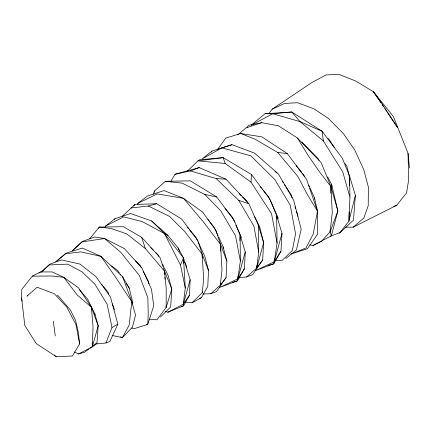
<?xml version="1.0" encoding="UTF-8"?>
<svg xmlns="http://www.w3.org/2000/svg" width="431" height="431" viewBox="0 0 431 431"><rect width="100%" height="100%" fill="white"/><g stroke="black" fill="none" stroke-linecap="round" stroke-linejoin="round"><path stroke-width="0.65" d="M183.277 302.891L183.617 305.843L167.88 312.216L165.402 311.387M183.482 263.341L183.509 257.98L178.078 247.927L167.869 235.385L151.588 220.936L130.55 213.517L115.039 218.695L105.514 226.065L105.132 227.358M220.3 283.162L220.289 285.166L210.791 293.716L202.931 294.017M220.483 251.079L220.521 244.393L216.055 230.569L202.656 212.138L183.493 198.335L164.055 190.572L147.494 196.003L137.791 203.432L137.414 204.693M349.088 211.756L348.948 221.13L339.962 232.611L330.141 236.28M349.482 185.632L349.622 176.257L342.381 158.296L322.151 131.293L291.809 112.012L265.07 113.746L251.284 125.055M309.797 244.873L313.073 245.514L331.358 235.816L330.124 231.781L330.157 229.782M330.792 193.169L330.906 186.51L321.17 162.627L297.422 137.99L278.361 125.739L261.709 122.69L248.612 125.362L246.958 127.463M57.134 295.58L58.39 296.005L70.355 310.013L75.614 320.486L78.383 332.495L79.6 343.949L72.36 356.006L56.229 356.739L36.252 343.566L24.82 325.507L21.55 297.896L21.792 289.373L32.325 276.12L40.498 271.934L52.119 271.929L63.847 277.375L78.318 287.655L91.372 307.217L98.176 325.755L96.975 343.081L92.309 346.89L78.501 353.953L74.407 351.976M79.326 289.503L87.606 299.109L94.836 313.752L98.176 325.755L92.309 346.89L93.031 326.676L91.372 307.217L77.284 295.046L63.847 277.375L52.415 276.029L32.325 276.12M238.898 277.645L246.57 276.971L256.779 267.963L256.881 265.302M258.325 226.69L258.374 225.359L248.854 203.685L225.963 179.172L199.192 167.594L174.997 174.253L171.026 180.982M349.934 197.161L348.948 221.13L355.381 195.41L349.622 176.257L349.934 197.161L342.753 171.872L323.336 140.91L299.944 121.569L291.809 112.012L272.764 113.736L265.07 113.746M181.058 306.489L183.617 305.843L189.457 295.187L190.157 279.741L183.509 257.98L164.41 233.505L151.588 220.936M198.379 242.502L204.79 256.423L208.529 270.474L207.758 286.399L201.401 297.74L192.064 302.788L184.883 302.045M210.791 293.716L216.545 291.598L226.07 277.586L226.895 261.159L223.118 246.882L218.673 237.142M274.455 258.455L273.771 263.826L255.174 270.716L274.283 261.806L280.98 251.187L281.993 233.306L276.632 215.559L270.361 199.898L251.478 174.507L223.166 157.633L199.505 159.788L197.91 160.876L186.995 171.511M276.497 218.237L276.632 215.559L277.063 243.062L274.283 261.806L281.993 233.306M237.993 276.163L237.61 280.748L219.729 287.391L237.853 278.852L244.366 268.799L245.261 251.893L240.126 235.186L234.168 220.36L216.734 196.994L190.378 180.837L165.353 181.311L154.427 191.014L153.441 194.171M239.846 240.557L240.126 235.186L240.358 261.078L237.853 278.852L245.261 251.893M246.57 276.971L252.631 274.666L262.678 259.979L263.627 242.578L259.548 226.431L254.457 216.222M277.063 243.062L271.514 213.587L251.031 182.151L251.478 174.507M355.381 195.41L353.463 220.155L339.466 233.246M192.064 302.788L202.279 292.622L203.647 279.078L202.166 254.198L197.98 240.832L181.645 219.04L156.701 203.734L134.935 204.483L122.038 216.513M313.073 245.514L321.704 241.118L330.124 231.781L332.263 212.591L330.906 186.51L319.495 171.877L307.982 155.203L297.422 137.99M256.779 267.963L258.708 252.06L258.374 225.359L263.627 242.578L256.779 267.963L262.678 259.979M185.287 288.08L180.481 264.99L183.509 257.98L185.287 288.08L183.272 304.232L167.88 312.216M154.25 192.339L154.427 191.014M132.532 304.027L132.726 302.697L129.289 288.22L122.523 276.578L100.989 256.38L82.38 248.057L66.627 252.992L55.831 261.806L65.178 253.837L80.748 251.882L100.989 256.38L115.659 277.3L131.8 301.727L135.544 315.163L132.371 327.258L122.361 337.618L112.593 335.555M217.709 149.352L225.731 138.114L240.713 133.497L261.903 136.864L287.375 153.635L306.603 179.431L317.507 211.136L313.192 234.135L305.994 247.954L291.033 254.048L307.535 248.649L317.744 233.904L317.507 211.136L314.517 197.872L310.067 188.164M331.358 235.816L337.861 210.958L331.654 184.549L327.662 176.893M190.157 279.741L183.272 304.232L189.457 295.187M330.124 231.781L337.861 210.958L330.906 186.51M105.945 342.99L111.985 327.512L107.157 304.318L94.895 284.201L81.933 271.762L67.559 264.138L48.859 264.963L41.328 272.106L50.201 264.031L61.482 259.92L80.058 264.101L95.849 276.567L110.422 296.9L117.873 324.182L109.83 341.551L105.945 342.99L95.639 344.003M244.366 268.799L237.61 280.748L232.535 282.348M280.98 251.187L273.771 263.826L267.996 265.426M98.704 228.182L99.372 227.04L123.379 226.706L141.616 237.26L159.976 257.517L164.583 271.207L171.797 289.056L170.681 306.915L160.418 317.065M211.244 152.165L211.966 151.076L231.97 144.703L254.549 153.129L278.291 173.855L293.619 200.076L301.177 229.2L296.409 250.023L285.791 258.535M114.307 219.783L115.039 218.695M268.928 113.509L272.123 109.215L311.839 82.563L325.965 74.978L338.674 74.261L355.898 81.087L373.478 91.808L393.358 116.478L408.022 153.204L409.45 167.988M226.07 277.586L220.289 285.166L221.997 270.059L220.521 244.393L202.909 221.319L183.493 198.335L157.186 193.891L137.791 203.432M345.183 227.169L353.183 227.185L396.827 205.204L406.578 192.84L408.707 179.463L408.022 153.204M133.712 206.029L134.935 204.483M89.67 238.769L99.372 227.04L111.279 228.527L126.762 233.888L145.452 248.682L164.583 271.207L166.199 288.371L166.167 307.368L156.976 319.829L149.6 319.182M353.183 227.185L363.834 218.038L368.236 205.662L368.365 187.092L363.866 169.916L354.735 149.956L343.604 133.836L328.508 118.45L314.059 108.898L297.503 102.702L284.503 103.445L272.123 109.215M237.767 134.811L245.934 127.975L261.709 122.69M39 273.141L40.498 271.934M211.966 151.076L202.08 158.98L221.917 147.865L231.97 144.703M88.921 349.056L84.627 352.24L78.501 353.953M89.993 348.259L96.975 343.081M111.985 327.512L117.873 324.182M251.354 125.162L272.764 113.736L299.944 121.569L322.151 131.293L323.336 140.91M28.069 295.542L26.921 296.129L37.109 287.251L54.371 293.775L66.918 307.222L76.05 324.785L79.6 343.949M105.514 226.065L123.842 216.879L142.311 221.647L164.41 233.505L180.481 264.99M393.762 206.524L396.827 205.204M174.997 174.253L190.491 170.945L199.192 167.594M199.531 298.333L201.401 297.74M130.916 207.995L148.356 206.029L156.701 203.734M146.47 324.581L147.774 324.408L153.743 305.757L151.496 289.384L141.912 268.012L124.435 248.66L104.55 238.526L94.772 236.996L82.644 241.333L72.5 250.621L81.842 241.963L104.55 238.526L120.815 252.334L139.364 275.522L147.838 297.74L148.226 313.283L147.774 324.408L134.122 328.697L131.541 328.023M275.037 260.615L282.359 260.216L292.304 250.61L295.558 233.769L290.252 205.14L274.73 179.42L250.82 155.823L221.917 147.865M190.491 170.945L216.243 178.601L225.963 179.172M225.154 163.462L197.91 160.876L223.166 157.633L225.154 163.462L251.031 182.151M165.353 181.311L182.232 183.159L204.763 194.44L216.734 196.994M240.713 133.497L254.931 139.165L277.693 152.429L287.375 153.635M216.243 178.601L238.774 200.383L248.854 203.685M120.583 336.81L122.361 337.618L129.176 325.114L131.8 301.727L122.523 276.578M148.356 206.029L169.604 216.443L184.953 231.819L202.166 254.198L208.529 270.474M164.647 233.101L167.869 235.385M327.959 138.588L329.031 139.369L334.483 147.628M111.591 265.927L117.819 270.614L119.252 272.818M274.94 171.419L276.998 173.036M54.231 354.982L56.229 356.739M239.259 193.831L241.188 195.679M242.631 197.064L246.974 201.218M150.834 247.69L153.188 249.985M156.022 252.733L157.908 254.565L158.786 256.364M135.474 260.857L140.199 265.507L141.422 267.85M301.915 142.09L318.143 158.64L319.064 160.407M204.763 194.44L220.817 210.878L235.52 235.8L240.358 261.078M187.555 227.439L188.412 228.457M189.274 229.481L196.148 237.659L197.824 241.29M277.693 152.429L297.816 176.408L307.847 195.41L317.507 211.136M225.106 208.475L232.304 217.132L234.518 222.024M296.221 165.73L301.695 172.362M302.54 173.386L304.782 176.635M260.475 186.919L261.315 187.943M262.161 188.961L268.465 196.611L269.828 199.618M101.581 284.255L102.433 285.295M103.289 286.329L107.998 292.04L108.687 293.92M207.92 219.519L214.229 227.401L218.118 235.924M378.736 99.609L373.478 91.808L381.036 102.303L397.506 127.474L387.372 112.426M379.485 100.725L380.988 102.95M382.114 104.625L383.617 106.85M384.743 108.526L386.618 111.311M345.026 163.597L346.847 166.35L349.482 176.715M282.424 181.359L283.151 182.469M284.595 184.689L285.317 185.799M286.044 186.909L291.103 194.677L292.116 197.851M119.969 273.917L120.685 275.016M126.062 283.269L129.289 288.22M238.774 200.383L253.859 226.049L258.708 252.06M143.248 271.363L148.436 281.314L148.986 283.905M247.27 201.816L247.873 203.017M162.584 264.149L163.753 266.541M164.34 267.743L168.144 275.528L171.797 289.056L166.167 307.368L166.107 306.026M178.078 247.927L179.754 251.537M184.791 262.371L186.467 265.981L186.553 267.317M308.677 185.131L309.512 186.952M270.372 200.819L278 217.65L278.065 218.98M235.902 225.084L241.441 237.325M220.521 244.393L226.895 261.159M112.372 303.947L114.447 309.587M141.616 237.26L145.452 248.682M294.949 206.729L295.553 208.631M296.361 211.168L297.983 216.238M21.55 297.896L22.153 301.075M53.277 321.09L55.254 335.894M331.654 184.549L331.902 186.531M94.836 313.752L94.922 315.045M314.517 197.872L314.592 199.214M223.118 246.882L223.193 248.224M164.583 271.207L164.728 274.558M164.847 277.235L164.933 279.245M91.372 307.217L91.431 309.905M92.218 342.855L92.309 346.89M202.166 254.198L202.171 257.512M202.274 291.297L202.279 292.622"/></g></svg>
